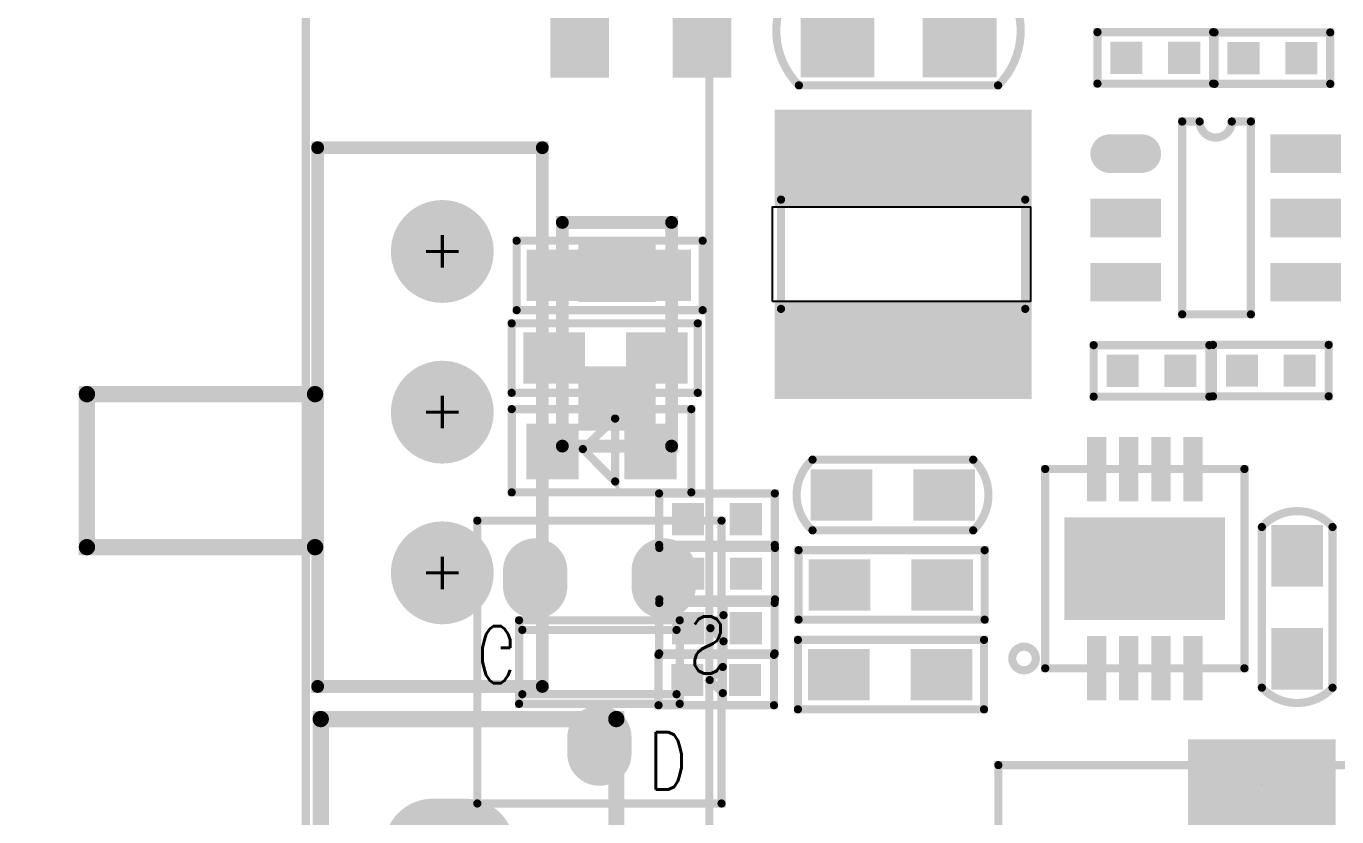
# Model space of a CAD drawing. Extents: x -69 to 26, y -7 to 136.
# Drawn here: x -37.24 to -16.85, y 52.93 to 65.23 of the extents above; entities that cross this region are included whole.
import ezdxf

# ---------------------------------------------------------------- set-up
doc = ezdxf.new("R2010")
doc.units = 0
doc.header["$MEASUREMENT"] = 0
doc.linetypes.add('KEEPOUT_00001000$0', pattern=[2, 1, 1])
doc.layers.get('0').update_dxf_attribs({"linetype": 'CONTINUOUS'})
doc.layers.get('Defpoints').update_dxf_attribs({"linetype": 'CONTINUOUS'})
for name, color, linetype in [('BOARD_OUTLINE_00', 254, 'CONTINUOUS'), ('DRIL_NPLTE_THRU_01', 3, 'CONTINUOUS'), ('DRIL_NPLTE_THRU_02', 2, 'CONTINUOUS'), ('DRIL_NPLTE_THRU_03', 1, 'CONTINUOUS'), ('DRIL_NPLTE_THRU_04', 16, 'CONTINUOUS'), ('DRIL_PLTE_THRU_01', 3, 'CONTINUOUS'), ('DRIL_PLTE_THRU_02', 2, 'CONTINUOUS'), ('DRIL_PLTE_THRU_03', 1, 'CONTINUOUS'), ('DRIL_PLTE_THRU_04', 16, 'CONTINUOUS'), ('DRIL_SYMBOL', 254, 'CONTINUOUS'), ('KEEPOUT_01', 130, 'CONTINUOUS'), ('PADS_BOT', 1, 'CONTINUOUS'), ('PADS_INNER', 96, 'CONTINUOUS'), ('PADS_TOP', 96, 'CONTINUOUS'), ('PART_BOT_2DLINE_126', 146, 'CONTINUOUS'), ('PART_BOT_TEXT_126', 146, 'CONTINUOUS'), ('PART_TOP_2DLINE_00', 254, 'CONTINUOUS'), ('PART_TOP_2DLINE_01', 254, 'CONTINUOUS'), ('PART_TOP_2DLINE_126', 254, 'CONTINUOUS')]:
    doc.layers.add(name, color=color, linetype=linetype)
doc.styles.add('W0$127', font='simplex', dxfattribs={"width": 0.75})
doc.dimstyles.get("Standard").update_dxf_attribs({"dimtxt": 3, "dimasz": 3, "dimexe": 0.18, "dimexo": 0.0625, "dimgap": 0.09, "dimtad": 0, "dimtih": 1, "dimtoh": 1, "dimzin": 0, "dimdsep": 46, "dimtxsty": 'Standard', "dimcen": 0.09, "dimclrd": 3, "dimclre": 3, "dimclrt": 3, "dimadec": 0, "dimazin": 0, "dimtfac": 1, "dimtofl": 0, "dimtmove": 0, "dimatfit": 3, "dimfxl": 1, "dimtolj": 1, "dimtzin": 0, "dimarcsym": 0})

# ---------------------------------------------------------------- blocks, each defined once
blk = doc.blocks.new('BOARD_123')
at = {"layer": 'BOARD_OUTLINE_00', "const_width": 0.127}
blk.add_lwpolyline([(-0.762, 0), (2.528, 0, -0.414214), (4.547, -2.018), (4.547, -108.509, -0.414214), (2.515, -110.541), (-26.314, -110.541, -0.414214), (-28.346, -108.509), (-28.346, -2.038, -0.414214), (-26.309, 0), (-22.555, 0), (-22.555, -6.045), (-0.762, -6.045)], format="xyb", close=True, dxfattribs=at)
blk = doc.blocks.new('PART_BODY_BOT_80')
at = {"layer": 'PART_BOT_2DLINE_126', "const_width": 0.127}
blk.add_lwpolyline([(-76.5302, 21), (0, 21), (0, 0), (-76.5302, 0)], close=True, dxfattribs=at)
blk = doc.blocks.new('SYM_BOT_25')
blk.add_blockref('PART_BODY_BOT_80', (0, 0))
blk = doc.blocks.new('PART_BOT_33')
blk.add_blockref('SYM_BOT_25', (0, 0))
blk = doc.blocks.new('SMOOTH_0$127')
at = {"const_width": 0.0635}
blk.add_lwpolyline([(-0.03175, 0, 1), (0.03175, 0, 1)], format="xyb", close=True, dxfattribs=at)
blk = doc.blocks.new('PART_BODY_TOP_103')
at = {"layer": 'KEEPOUT_01', "linetype": 'KEEPOUT_00001000$0'}
blk.add_lwpolyline([(-0.737, 2.032), (0.737, 2.032), (0.737, -1.981), (-0.737, -1.981)], close=True, dxfattribs=at)
at = {"layer": 'PART_TOP_2DLINE_126', "const_width": 0.127}
for points in [[(0.85, 1.9), (-0.85, 1.9)], [(0.85, -1.9), (-0.85, -1.9)]]:
    blk.add_lwpolyline(points, dxfattribs=at)
at = {"layer": 'PART_TOP_2DLINE_126'}
for p in [(-0.85, 1.9), (0.85, 1.9), (-0.85, -1.9), (0.85, -1.9)]:
    blk.add_blockref('SMOOTH_0$127', p, dxfattribs=at)
blk = doc.blocks.new('DRIL_HOLE_0')
blk.add_lwpolyline([(0, 0, 1), (0, 0, 1)], format="xyb", close=True)
blk = doc.blocks.new('PAD_0')
blk.add_lwpolyline([(0, 0, 1), (0, 0, 1)], format="xyb", close=True)
blk = doc.blocks.new('PAD_13')
at = {"const_width": 1.5}
blk.add_lwpolyline([(-2, 0), (2, 0)], dxfattribs=at)
blk = doc.blocks.new('STK_TOP_17')
at = {"layer": 'DRIL_PLTE_THRU_01'}
blk.add_blockref('DRIL_HOLE_0', (0, 0), dxfattribs=at)
at = {"layer": 'DRIL_PLTE_THRU_02'}
blk.add_blockref('DRIL_HOLE_0', (0, 0), dxfattribs=at)
at = {"layer": 'DRIL_PLTE_THRU_03'}
blk.add_blockref('DRIL_HOLE_0', (0, 0), dxfattribs=at)
at = {"layer": 'DRIL_PLTE_THRU_04'}
blk.add_blockref('DRIL_HOLE_0', (0, 0), dxfattribs=at)
at = {"layer": 'PADS_BOT'}
blk.add_blockref('PAD_0', (0, 0), dxfattribs=at)
at = {"layer": 'PADS_INNER'}
blk.add_blockref('PAD_0', (0, 0), dxfattribs=at)
at = {"layer": 'PADS_TOP', "rotation": 90}
blk.add_blockref('PAD_13', (0, 0), dxfattribs=at)
blk = doc.blocks.new('SYM_TOP_34')
for name, p in [('STK_TOP_17', (-1.5, 0)), ('STK_TOP_17', (1.5, 0)), ('PART_BODY_TOP_103', (0, 0))]:
    blk.add_blockref(name, p)
blk = doc.blocks.new('PART_TOP_36')
blk.add_blockref('SYM_TOP_34', (0, 0))
blk = doc.blocks.new('SMOOTH_0$1999993333')
at = {"const_width": 0.1}
blk.add_lwpolyline([(-0.05, 0, 1), (0.05, 0, 1)], format="xyb", close=True, dxfattribs=at)
blk = doc.blocks.new('PART_BODY_TOP_109')
at = {"layer": 'PART_TOP_2DLINE_126', "const_width": 0.2}
blk.add_lwpolyline([(-1.752, 0.841), (1.728, 0.841), (1.728, -0.859), (-1.752, -0.859)], close=True, dxfattribs=at)
at = {"layer": 'PART_TOP_2DLINE_126'}
for p in [(-1.752, 0.841), (1.728, 0.841), (-1.752, -0.859), (1.728, -0.859)]:
    blk.add_blockref('SMOOTH_0$1999993333', p, dxfattribs=at)
blk = doc.blocks.new('PAD_14')
at = {"const_width": 1}
blk.add_lwpolyline([(-0.6, 0), (0.6, 0)], dxfattribs=at)
blk = doc.blocks.new('STK_TOP_434')
at = {"layer": 'DRIL_NPLTE_THRU_01'}
blk.add_blockref('DRIL_HOLE_0', (0, 0), dxfattribs=at)
at = {"layer": 'DRIL_NPLTE_THRU_02'}
blk.add_blockref('DRIL_HOLE_0', (0, 0), dxfattribs=at)
at = {"layer": 'DRIL_NPLTE_THRU_03'}
blk.add_blockref('DRIL_HOLE_0', (0, 0), dxfattribs=at)
at = {"layer": 'DRIL_NPLTE_THRU_04'}
blk.add_blockref('DRIL_HOLE_0', (0, 0), dxfattribs=at)
at = {"layer": 'PADS_BOT'}
blk.add_blockref('PAD_0', (0, 0), dxfattribs=at)
at = {"layer": 'PADS_INNER'}
blk.add_blockref('PAD_0', (0, 0), dxfattribs=at)
at = {"layer": 'PADS_TOP', "rotation": 90}
blk.add_blockref('PAD_14', (0, 0), dxfattribs=at)
blk = doc.blocks.new('SYM_TOP_36')
for name, p in [('STK_TOP_434', (-1.012, -0.009)), ('STK_TOP_434', (0.988, -0.009)), ('PART_BODY_TOP_109', (0, 0))]:
    blk.add_blockref(name, p)
blk = doc.blocks.new('PART_TOP_57')
blk.add_blockref('SYM_TOP_36', (0, 0))
blk = doc.blocks.new('PART_BODY_TOP_70')
at = {"layer": 'PART_TOP_2DLINE_126', "const_width": 0.127}
for points in [[(-5.9, 0), (5.9, 0), (5.9, -14.097), (-5.9, -14.097)], [(5.842, -11.8872), (3.7338, -13.9954), (5.842, -13.9954)]]:
    blk.add_lwpolyline(points, close=True, dxfattribs=at)
at = {"layer": 'PART_TOP_2DLINE_126'}
for p in [(-5.9, 0), (5.9, 0), (5.842, -11.8872), (-5.9, -14.097), (3.7338, -13.9954), (5.842, -13.9954), (5.9, -14.097)]:
    blk.add_blockref('SMOOTH_0$127', p, dxfattribs=at)
blk = doc.blocks.new('PAD_25')
blk.add_lwpolyline([(0, 0), (0, 0)])
blk = doc.blocks.new('PAD_26')
at = {"const_width": 0.9}
blk.add_lwpolyline([(-1, 0), (1, 0)], dxfattribs=at)
blk = doc.blocks.new('STK_TOP_610')
at = {"layer": 'DRIL_NPLTE_THRU_01'}
blk.add_blockref('DRIL_HOLE_0', (0, 0), dxfattribs=at)
at = {"layer": 'DRIL_NPLTE_THRU_02'}
blk.add_blockref('DRIL_HOLE_0', (0, 0), dxfattribs=at)
at = {"layer": 'DRIL_NPLTE_THRU_03'}
blk.add_blockref('DRIL_HOLE_0', (0, 0), dxfattribs=at)
at = {"layer": 'DRIL_NPLTE_THRU_04'}
blk.add_blockref('DRIL_HOLE_0', (0, 0), dxfattribs=at)
at = {"layer": 'PADS_BOT'}
blk.add_blockref('PAD_25', (0, 0), dxfattribs=at)
at = {"layer": 'PADS_INNER'}
blk.add_blockref('PAD_25', (0, 0), dxfattribs=at)
at = {"layer": 'PADS_TOP', "rotation": 90}
blk.add_blockref('PAD_26', (0, 0), dxfattribs=at)
blk = doc.blocks.new('PAD_27')
at = {"const_width": 1.4}
blk.add_lwpolyline([(-1.15, 0), (1.15, 0)], dxfattribs=at)
blk = doc.blocks.new('STK_TOP_611')
at = {"layer": 'DRIL_NPLTE_THRU_01'}
blk.add_blockref('DRIL_HOLE_0', (0, 0), dxfattribs=at)
at = {"layer": 'DRIL_NPLTE_THRU_02'}
blk.add_blockref('DRIL_HOLE_0', (0, 0), dxfattribs=at)
at = {"layer": 'DRIL_NPLTE_THRU_03'}
blk.add_blockref('DRIL_HOLE_0', (0, 0), dxfattribs=at)
at = {"layer": 'DRIL_NPLTE_THRU_04'}
blk.add_blockref('DRIL_HOLE_0', (0, 0), dxfattribs=at)
at = {"layer": 'PADS_BOT'}
blk.add_blockref('PAD_25', (0, 0), dxfattribs=at)
at = {"layer": 'PADS_INNER'}
blk.add_blockref('PAD_25', (0, 0), dxfattribs=at)
at = {"layer": 'PADS_TOP', "rotation": 90}
blk.add_blockref('PAD_27', (0, 0), dxfattribs=at)
blk = doc.blocks.new('SYM_TOP_15')
for name, p in [('STK_TOP_610', (-3.175, 0)), ('STK_TOP_610', (-1.905, 0)), ('STK_TOP_610', (-0.635, 0)), ('STK_TOP_610', (0.635, 0)), ('STK_TOP_610', (1.905, 0)), ('STK_TOP_610', (3.175, 0)), ('PART_BODY_TOP_70', (0, 0)), ('STK_TOP_611', (-5.6, -4.1)), ('STK_TOP_611', (5.6, -4.1)), ('STK_TOP_611', (-5.6, -12.9)), ('STK_TOP_611', (5.6, -12.9))]:
    blk.add_blockref(name, p)
blk = doc.blocks.new('PART_TOP_58')
blk.add_blockref('SYM_TOP_15', (0, 0))
blk = doc.blocks.new('PART_BODY_TOP_131')
at = {"layer": 'PART_TOP_2DLINE_126', "const_width": 0.127}
for points in [[(-0.898398, 0.391668), (0.898398, 0.391668), (0.898398, -0.391668), (-0.898398, -0.391668)], [(-0.1016, 0.2032), (0.1016, 0), (-0.1016, -0.2032)]]:
    blk.add_lwpolyline(points, close=True, dxfattribs=at)
at = {"layer": 'PART_TOP_2DLINE_126'}
for p in [(-0.898398, 0.391668), (0.898398, 0.391668), (-0.1016, 0.2032), (0.1016, 0), (-0.1016, -0.2032), (-0.898398, -0.391668), (0.898398, -0.391668)]:
    blk.add_blockref('SMOOTH_0$127', p, dxfattribs=at)
blk = doc.blocks.new('PAD_28')
at = {"const_width": 0.499872}
blk.add_lwpolyline([(-0.249936, 0), (0.249936, 0)], dxfattribs=at)
blk = doc.blocks.new('STK_TOP_923')
at = {"layer": 'DRIL_NPLTE_THRU_01'}
blk.add_blockref('DRIL_HOLE_0', (0, 0), dxfattribs=at)
at = {"layer": 'DRIL_NPLTE_THRU_02'}
blk.add_blockref('DRIL_HOLE_0', (0, 0), dxfattribs=at)
at = {"layer": 'DRIL_NPLTE_THRU_03'}
blk.add_blockref('DRIL_HOLE_0', (0, 0), dxfattribs=at)
at = {"layer": 'DRIL_NPLTE_THRU_04'}
blk.add_blockref('DRIL_HOLE_0', (0, 0), dxfattribs=at)
at = {"layer": 'PADS_BOT'}
blk.add_blockref('PAD_0', (0, 0), dxfattribs=at)
at = {"layer": 'PADS_INNER'}
blk.add_blockref('PAD_0', (0, 0), dxfattribs=at)
at = {"layer": 'PADS_TOP'}
blk.add_blockref('PAD_28', (0, 0), dxfattribs=at)
blk = doc.blocks.new('SYM_TOP_48')
for name, p in [('PART_BODY_TOP_131', (0, 0)), ('STK_TOP_923', (-0.448564, 0)), ('STK_TOP_923', (0.448564, 0))]:
    blk.add_blockref(name, p)
blk = doc.blocks.new('PART_TOP_59')
blk.add_blockref('SYM_TOP_48', (0, 0))
blk = doc.blocks.new('PART_BODY_TOP_66')
at = {"layer": 'PART_TOP_2DLINE_126', "const_width": 0.127}
blk.add_lwpolyline([(1.238, -0.559, 0.432739), (1.238, 0.541), (-1.262, 0.541, 0.450467), (-1.262, -0.559)], format="xyb", close=True, dxfattribs=at)
at = {"layer": 'PART_TOP_2DLINE_126'}
for p in [(-1.262, 0.541), (1.238, 0.541), (-1.262, -0.559), (1.238, -0.559)]:
    blk.add_blockref('SMOOTH_0$127', p, dxfattribs=at)
blk = doc.blocks.new('PAD_9')
at = {"const_width": 0.8}
blk.add_lwpolyline([(-0.48, 0), (0.48, 0)], dxfattribs=at)
blk = doc.blocks.new('STK_TOP_236')
at = {"layer": 'DRIL_PLTE_THRU_01'}
blk.add_blockref('DRIL_HOLE_0', (0, 0), dxfattribs=at)
at = {"layer": 'DRIL_PLTE_THRU_02'}
blk.add_blockref('DRIL_HOLE_0', (0, 0), dxfattribs=at)
at = {"layer": 'DRIL_PLTE_THRU_03'}
blk.add_blockref('DRIL_HOLE_0', (0, 0), dxfattribs=at)
at = {"layer": 'DRIL_PLTE_THRU_04'}
blk.add_blockref('DRIL_HOLE_0', (0, 0), dxfattribs=at)
at = {"layer": 'PADS_BOT'}
blk.add_blockref('PAD_0', (0, 0), dxfattribs=at)
at = {"layer": 'PADS_INNER'}
blk.add_blockref('PAD_0', (0, 0), dxfattribs=at)
at = {"layer": 'PADS_TOP'}
blk.add_blockref('PAD_9', (0, 0), dxfattribs=at)
blk = doc.blocks.new('SYM_TOP_11')
for name, p in [('PART_BODY_TOP_66', (0, 0)), ('STK_TOP_236', (-0.812, -0.009)), ('STK_TOP_236', (0.788, -0.009))]:
    blk.add_blockref(name, p)
blk = doc.blocks.new('PART_TOP_60')
blk.add_blockref('SYM_TOP_11', (0, 0))
blk = doc.blocks.new('PART_BODY_TOP_62')
at = {"layer": 'PART_TOP_2DLINE_126', "const_width": 0.127}
blk.add_lwpolyline([(-0.898, 0.408), (-0.898, -0.392), (0.902, -0.392), (0.902, 0.408)], close=True, dxfattribs=at)
at = {"layer": 'PART_TOP_2DLINE_126'}
for p in [(-0.898, 0.408), (0.902, 0.408), (-0.898, -0.392), (0.902, -0.392)]:
    blk.add_blockref('SMOOTH_0$127', p, dxfattribs=at)
blk = doc.blocks.new('PAD_1')
at = {"const_width": 0.5}
blk.add_lwpolyline([(-0.25, 0), (0.25, 0)], dxfattribs=at)
blk = doc.blocks.new('STK_TOP_6')
at = {"layer": 'DRIL_PLTE_THRU_01'}
blk.add_blockref('DRIL_HOLE_0', (0, 0), dxfattribs=at)
at = {"layer": 'DRIL_PLTE_THRU_02'}
blk.add_blockref('DRIL_HOLE_0', (0, 0), dxfattribs=at)
at = {"layer": 'DRIL_PLTE_THRU_03'}
blk.add_blockref('DRIL_HOLE_0', (0, 0), dxfattribs=at)
at = {"layer": 'DRIL_PLTE_THRU_04'}
blk.add_blockref('DRIL_HOLE_0', (0, 0), dxfattribs=at)
at = {"layer": 'PADS_BOT'}
blk.add_blockref('PAD_0', (0, 0), dxfattribs=at)
at = {"layer": 'PADS_INNER'}
blk.add_blockref('PAD_0', (0, 0), dxfattribs=at)
at = {"layer": 'PADS_TOP'}
blk.add_blockref('PAD_1', (0, 0), dxfattribs=at)
blk = doc.blocks.new('SYM_TOP_7')
for name, p in [('PART_BODY_TOP_62', (0, 0)), ('STK_TOP_6', (-0.448, 0.008)), ('STK_TOP_6', (0.452, 0.008))]:
    blk.add_blockref(name, p)
blk = doc.blocks.new('PART_TOP_61')
blk.add_blockref('SYM_TOP_7', (0, 0))
blk = doc.blocks.new('PART_TOP_62')
blk.add_blockref('SYM_TOP_7', (0, 0))
blk = doc.blocks.new('PART_TOP_63')
blk.add_blockref('SYM_TOP_48', (0, 0))
blk = doc.blocks.new('PART_BODY_BOT_115')
at = {"layer": 'PART_BOT_2DLINE_126', "const_width": 0.127}
for points in [[(-1.9, 2.2), (1.9, 2.2), (1.9, -2.2), (-1.9, -2.2)], [(-1.25, 0.65), (1.25, 0.65), (1.25, -0.65), (-1.25, -0.65)]]:
    blk.add_lwpolyline(points, close=True, dxfattribs=at)
for points in [[(-1.2, 0.5), (1.2, 0.5)], [(-1.2, -0.5), (1.2, -0.5)]]:
    blk.add_lwpolyline(points, dxfattribs=at)
at = {"layer": 'PART_BOT_2DLINE_126'}
for p in [(-1.9, 2.2), (1.9, 2.2), (-1.25, 0.65), (1.25, 0.65), (-1.2, 0.5), (1.2, 0.5), (-1.25, -0.65), (-1.2, -0.5), (1.2, -0.5), (1.25, -0.65), (-1.9, -2.2), (1.9, -2.2)]:
    blk.add_blockref('SMOOTH_0$127', p, dxfattribs=at)
at = {"layer": 'PART_BOT_TEXT_126', "style": 'W0$127', "width": 0.75}
for s, p in [('D', (0.762, 1.0922)), ('G', (-1.905, -0.5588)), ('S', (1.397, -0.7112))]:
    blk.add_text(s, height=0.889, dxfattribs=at).set_placement(p)
blk = doc.blocks.new('PAD_29')
at = {"const_width": 0.5}
blk.add_lwpolyline([(-0.125, -0.25), (0.125, -0.25, 1), (0.125, 0.25), (-0.125, 0.25, 1)], format="xyb", close=True, dxfattribs=at)
blk = doc.blocks.new('STK_BOT_809')
at = {"layer": 'DRIL_PLTE_THRU_01'}
blk.add_blockref('DRIL_HOLE_0', (0, 0), dxfattribs=at)
at = {"layer": 'DRIL_PLTE_THRU_02'}
blk.add_blockref('DRIL_HOLE_0', (0, 0), dxfattribs=at)
at = {"layer": 'DRIL_PLTE_THRU_03'}
blk.add_blockref('DRIL_HOLE_0', (0, 0), dxfattribs=at)
at = {"layer": 'DRIL_PLTE_THRU_04'}
blk.add_blockref('DRIL_HOLE_0', (0, 0), dxfattribs=at)
at = {"layer": 'PADS_BOT', "rotation": 90}
blk.add_blockref('PAD_29', (0, 0), dxfattribs=at)
at = {"layer": 'PADS_INNER'}
blk.add_blockref('PAD_0', (0, 0), dxfattribs=at)
at = {"layer": 'PADS_TOP'}
blk.add_blockref('PAD_0', (0, 0), dxfattribs=at)
blk = doc.blocks.new('SYM_BOT_41')
for name, p in [('PART_BODY_BOT_115', (0, 0)), ('STK_BOT_809', (0, 1.3)), ('STK_BOT_809', (-1, -1.3)), ('STK_BOT_809', (1, -1.3))]:
    blk.add_blockref(name, p)
blk = doc.blocks.new('PART_BOT_64')
blk.add_blockref('SYM_BOT_41', (0, 0))
blk = doc.blocks.new('PART_BODY_TOP_114')
at = {"layer": 'PART_TOP_2DLINE_126', "const_width": 0.127}
blk.add_lwpolyline([(-1.580162, 1.8796, 1), (-1.213838, 1.8796, 1)], format="xyb", close=True, dxfattribs=at)
blk.add_lwpolyline([(-1.55, 1.55), (1.55, 1.55), (1.55, -1.55), (-1.55, -1.55)], close=True, dxfattribs=at)
at = {"layer": 'PART_TOP_2DLINE_126'}
for p in [(-1.55, 1.55), (1.55, 1.55), (-1.55, -1.55), (1.55, -1.55)]:
    blk.add_blockref('SMOOTH_0$127', p, dxfattribs=at)
blk = doc.blocks.new('PAD_38')
at = {"const_width": 0.3}
blk.add_lwpolyline([(-0.5, 0), (0.5, 0)], dxfattribs=at)
blk = doc.blocks.new('STK_TOP_807')
at = {"layer": 'DRIL_NPLTE_THRU_01'}
blk.add_blockref('DRIL_HOLE_0', (0, 0), dxfattribs=at)
at = {"layer": 'DRIL_NPLTE_THRU_02'}
blk.add_blockref('DRIL_HOLE_0', (0, 0), dxfattribs=at)
at = {"layer": 'DRIL_NPLTE_THRU_03'}
blk.add_blockref('DRIL_HOLE_0', (0, 0), dxfattribs=at)
at = {"layer": 'DRIL_NPLTE_THRU_04'}
blk.add_blockref('DRIL_HOLE_0', (0, 0), dxfattribs=at)
at = {"layer": 'PADS_BOT'}
blk.add_blockref('PAD_0', (0, 0), dxfattribs=at)
at = {"layer": 'PADS_INNER'}
blk.add_blockref('PAD_0', (0, 0), dxfattribs=at)
at = {"layer": 'PADS_TOP'}
blk.add_blockref('PAD_38', (0, 0), dxfattribs=at)
blk = doc.blocks.new('PAD_39')
at = {"const_width": 1.6}
blk.add_lwpolyline([(-1.25, 0), (1.25, 0)], dxfattribs=at)
blk = doc.blocks.new('STK_TOP_808')
at = {"layer": 'DRIL_NPLTE_THRU_01'}
blk.add_blockref('DRIL_HOLE_0', (0, 0), dxfattribs=at)
at = {"layer": 'DRIL_NPLTE_THRU_02'}
blk.add_blockref('DRIL_HOLE_0', (0, 0), dxfattribs=at)
at = {"layer": 'DRIL_NPLTE_THRU_03'}
blk.add_blockref('DRIL_HOLE_0', (0, 0), dxfattribs=at)
at = {"layer": 'DRIL_NPLTE_THRU_04'}
blk.add_blockref('DRIL_HOLE_0', (0, 0), dxfattribs=at)
at = {"layer": 'PADS_BOT'}
blk.add_blockref('PAD_0', (0, 0), dxfattribs=at)
at = {"layer": 'PADS_INNER'}
blk.add_blockref('PAD_0', (0, 0), dxfattribs=at)
at = {"layer": 'PADS_TOP', "rotation": 90}
blk.add_blockref('PAD_39', (0, 0), dxfattribs=at)
blk = doc.blocks.new('SYM_TOP_40')
for name, p in [('PART_BODY_TOP_114', (0, 0)), ('STK_TOP_808', (0, 0)), ('STK_TOP_807', (-1.55, 0.75)), ('STK_TOP_807', (1.55, 0.75)), ('STK_TOP_807', (-1.55, 0.25)), ('STK_TOP_807', (1.55, 0.25)), ('STK_TOP_807', (-1.55, -0.25)), ('STK_TOP_807', (1.55, -0.25)), ('STK_TOP_807', (-1.55, -0.75)), ('STK_TOP_807', (1.55, -0.75))]:
    blk.add_blockref(name, p)
blk = doc.blocks.new('PART_TOP_93')
blk.add_blockref('SYM_TOP_40', (0, 0))
blk = doc.blocks.new('PART_BODY_TOP_67')
at = {"layer": 'PART_TOP_2DLINE_126', "const_width": 0.127}
blk.add_lwpolyline([(-1.4351, -0.54), (-1.4351, 0.54), (1.4605, 0.54), (1.4605, -0.54)], close=True, dxfattribs=at)
at = {"layer": 'PART_TOP_2DLINE_126'}
for p in [(-1.4351, 0.54), (1.4605, 0.54), (-1.4351, -0.54), (1.4605, -0.54)]:
    blk.add_blockref('SMOOTH_0$127', p, dxfattribs=at)
blk = doc.blocks.new('STK_TOP_653')
at = {"layer": 'DRIL_PLTE_THRU_01'}
blk.add_blockref('DRIL_HOLE_0', (0, 0), dxfattribs=at)
at = {"layer": 'DRIL_PLTE_THRU_02'}
blk.add_blockref('DRIL_HOLE_0', (0, 0), dxfattribs=at)
at = {"layer": 'DRIL_PLTE_THRU_03'}
blk.add_blockref('DRIL_HOLE_0', (0, 0), dxfattribs=at)
at = {"layer": 'DRIL_PLTE_THRU_04'}
blk.add_blockref('DRIL_HOLE_0', (0, 0), dxfattribs=at)
at = {"layer": 'PADS_BOT'}
blk.add_blockref('PAD_0', (0, 0), dxfattribs=at)
at = {"layer": 'PADS_INNER'}
blk.add_blockref('PAD_0', (0, 0), dxfattribs=at)
at = {"layer": 'PADS_TOP'}
blk.add_blockref('PAD_9', (0, 0), dxfattribs=at)
blk = doc.blocks.new('SYM_TOP_12')
for name, p in [('PART_BODY_TOP_67', (0, 0)), ('STK_TOP_653', (-0.8, 0)), ('STK_TOP_653', (0.8, 0))]:
    blk.add_blockref(name, p)
blk = doc.blocks.new('PART_TOP_120')
blk.add_blockref('SYM_TOP_12', (0, 0))
blk = doc.blocks.new('PART_TOP_121')
blk.add_blockref('SYM_TOP_12', (0, 0))
blk = doc.blocks.new('PART_BODY_BOT_67')
at = {"layer": 'PART_BOT_2DLINE_126', "const_width": 0.127}
blk.add_lwpolyline([(-1.4351, -0.54), (-1.4351, 0.54), (1.4605, 0.54), (1.4605, -0.54)], close=True, dxfattribs=at)
at = {"layer": 'PART_BOT_2DLINE_126'}
for p in [(-1.4351, 0.54), (1.4605, 0.54), (-1.4351, -0.54), (1.4605, -0.54)]:
    blk.add_blockref('SMOOTH_0$127', p, dxfattribs=at)
blk = doc.blocks.new('STK_BOT_653')
at = {"layer": 'DRIL_PLTE_THRU_01'}
blk.add_blockref('DRIL_HOLE_0', (0, 0), dxfattribs=at)
at = {"layer": 'DRIL_PLTE_THRU_02'}
blk.add_blockref('DRIL_HOLE_0', (0, 0), dxfattribs=at)
at = {"layer": 'DRIL_PLTE_THRU_03'}
blk.add_blockref('DRIL_HOLE_0', (0, 0), dxfattribs=at)
at = {"layer": 'DRIL_PLTE_THRU_04'}
blk.add_blockref('DRIL_HOLE_0', (0, 0), dxfattribs=at)
at = {"layer": 'PADS_BOT'}
blk.add_blockref('PAD_9', (0, 0), dxfattribs=at)
at = {"layer": 'PADS_INNER'}
blk.add_blockref('PAD_0', (0, 0), dxfattribs=at)
at = {"layer": 'PADS_TOP'}
blk.add_blockref('PAD_0', (0, 0), dxfattribs=at)
blk = doc.blocks.new('SYM_BOT_12')
for name, p in [('PART_BODY_BOT_67', (0, 0)), ('STK_BOT_653', (-0.8, 0)), ('STK_BOT_653', (0.8, 0))]:
    blk.add_blockref(name, p)
blk = doc.blocks.new('PART_BOT_124')
blk.add_blockref('SYM_BOT_12', (0, 0))
blk = doc.blocks.new('PART_BOT_125')
blk.add_blockref('SYM_BOT_12', (0, 0))
blk = doc.blocks.new('PART_BODY_BOT_61')
at = {"layer": 'PART_BOT_2DLINE_126', "const_width": 0.127}
blk.add_lwpolyline([(-1.397, 0.66), (1.397, 0.66), (1.397, -0.635), (-1.397, -0.635)], close=True, dxfattribs=at)
blk.add_lwpolyline([(-0.212, 0.513), (-0.212, -0.465), (0.291, 0.039), (-0.21, 0.513)], dxfattribs=at)
at = {"layer": 'PART_BOT_2DLINE_126'}
for p in [(-1.397, 0.66), (1.397, 0.66), (-0.212, 0.513), (-0.21, 0.513), (0.291, 0.039), (-0.212, -0.465), (-1.397, -0.635), (1.397, -0.635)]:
    blk.add_blockref('SMOOTH_0$127', p, dxfattribs=at)
blk = doc.blocks.new('PAD_5')
at = {"const_width": 0.8128}
blk.add_lwpolyline([(-0.4318, 0), (0.4318, 0)], dxfattribs=at)
blk = doc.blocks.new('STK_BOT_18')
at = {"layer": 'DRIL_PLTE_THRU_01'}
blk.add_blockref('DRIL_HOLE_0', (0, 0), dxfattribs=at)
at = {"layer": 'DRIL_PLTE_THRU_02'}
blk.add_blockref('DRIL_HOLE_0', (0, 0), dxfattribs=at)
at = {"layer": 'DRIL_PLTE_THRU_03'}
blk.add_blockref('DRIL_HOLE_0', (0, 0), dxfattribs=at)
at = {"layer": 'DRIL_PLTE_THRU_04'}
blk.add_blockref('DRIL_HOLE_0', (0, 0), dxfattribs=at)
at = {"layer": 'PADS_BOT', "rotation": 90}
blk.add_blockref('PAD_5', (0, 0), dxfattribs=at)
at = {"layer": 'PADS_INNER'}
blk.add_blockref('PAD_0', (0, 0), dxfattribs=at)
at = {"layer": 'PADS_TOP'}
blk.add_blockref('PAD_0', (0, 0), dxfattribs=at)
blk = doc.blocks.new('SYM_BOT_6')
for name, p in [('STK_BOT_18', (-0.762, 0)), ('STK_BOT_18', (0.762, 0)), ('PART_BODY_BOT_61', (0, 0))]:
    blk.add_blockref(name, p)
blk = doc.blocks.new('PART_BOT_126')
blk.add_blockref('SYM_BOT_6', (0, 0))
blk = doc.blocks.new('PART_TOP_128')
blk.add_blockref('SYM_TOP_11', (0, 0))
blk = doc.blocks.new('SMOOTH_0$254')
at = {"const_width": 0.127}
blk.add_lwpolyline([(-0.0635, 0, 1), (0.0635, 0, 1)], format="xyb", close=True, dxfattribs=at)
blk = doc.blocks.new('PART_BODY_TOP_83')
at = {"layer": 'PART_TOP_2DLINE_126', "const_width": 0.254}
for points in [[(3, -2), (3, 2.6), (-3, 2.6), (-3, -2)], [(-0.9144, -1.3716), (0.8636, -1.3716), (0.8636, -1.9812), (-0.9144, -1.9812)]]:
    blk.add_lwpolyline(points, close=True, dxfattribs=at)
at = {"layer": 'PART_TOP_2DLINE_126'}
for p in [(-3, 2.6), (3, 2.6), (-0.9144, -1.3716), (0.8636, -1.3716), (-3, -2), (-0.9144, -1.9812), (0.8636, -1.9812), (3, -2)]:
    blk.add_blockref('SMOOTH_0$254', p, dxfattribs=at)
blk = doc.blocks.new('DRIL_SYMBOL_0$889')
at = {"layer": 'DRIL_SYMBOL', "const_width": 0.0508}
for points in [[(0, -0.254), (0, 0.254)], [(-0.254, 0), (0.254, 0)]]:
    blk.add_lwpolyline(points, dxfattribs=at)
blk = doc.blocks.new('DRIL_HOLE_0$889')
at = {"const_width": 0.4445}
blk.add_lwpolyline([(-0.22225, 0, 1), (0.22225, 0, 1)], format="xyb", close=True, dxfattribs=at)
blk.add_blockref('DRIL_SYMBOL_0$889', (0, 0))
blk = doc.blocks.new('PAD_49')
at = {"const_width": 0.762}
blk.add_lwpolyline([(-0.254, -0.381), (0.254, -0.381, 1), (0.254, 0.381), (-0.254, 0.381, 1)], format="xyb", close=True, dxfattribs=at)
blk = doc.blocks.new('STK_TOP_651')
at = {"layer": 'DRIL_PLTE_THRU_01'}
blk.add_blockref('DRIL_HOLE_0$889', (0, 0), dxfattribs=at)
at = {"layer": 'DRIL_PLTE_THRU_02'}
blk.add_blockref('DRIL_HOLE_0$889', (0, 0), dxfattribs=at)
at = {"layer": 'DRIL_PLTE_THRU_03'}
blk.add_blockref('DRIL_HOLE_0$889', (0, 0), dxfattribs=at)
at = {"layer": 'DRIL_PLTE_THRU_04'}
blk.add_blockref('DRIL_HOLE_0$889', (0, 0), dxfattribs=at)
at = {"layer": 'PADS_BOT', "rotation": 90}
blk.add_blockref('PAD_49', (0, 0), dxfattribs=at)
at = {"layer": 'PADS_INNER', "rotation": 90}
blk.add_blockref('PAD_49', (0, 0), dxfattribs=at)
at = {"layer": 'PADS_TOP', "rotation": 90}
blk.add_blockref('PAD_49', (0, 0), dxfattribs=at)
blk = doc.blocks.new('SYM_TOP_28')
for name, p in [('PART_BODY_TOP_83', (0, 0)), ('STK_TOP_651', (-1, 0)), ('STK_TOP_651', (1, 0))]:
    blk.add_blockref(name, p)
blk = doc.blocks.new('PART_TOP_136')
blk.add_blockref('SYM_TOP_28', (0, 0))
blk = doc.blocks.new('PART_BODY_TOP_72')
at = {"layer": 'PART_TOP_2DLINE_00', "const_width": 0.127}
for points in [[(-0.6985, 1.2065), (-1.4605, 1.2065), (-1.4605, -0.0635)], [(0.6985, 1.2065), (1.4605, 1.2065), (1.4605, -0.0635)]]:
    blk.add_lwpolyline(points, dxfattribs=at)
at = {"layer": 'PART_TOP_2DLINE_00'}
for p in [(-1.4605, 1.2065), (-0.6985, 1.2065), (0.6985, 1.2065), (1.4605, 1.2065), (-1.4605, -0.0635), (1.4605, -0.0635)]:
    blk.add_blockref('SMOOTH_0$127', p, dxfattribs=at)
blk = doc.blocks.new('PAD_43')
at = {"const_width": 0.9144}
blk.add_lwpolyline([(-0.5842, 0), (0.5842, 0)], dxfattribs=at)
blk = doc.blocks.new('STK_TOP_612')
at = {"layer": 'DRIL_PLTE_THRU_01'}
blk.add_blockref('DRIL_HOLE_0', (0, 0), dxfattribs=at)
at = {"layer": 'DRIL_PLTE_THRU_02'}
blk.add_blockref('DRIL_HOLE_0', (0, 0), dxfattribs=at)
at = {"layer": 'DRIL_PLTE_THRU_03'}
blk.add_blockref('DRIL_HOLE_0', (0, 0), dxfattribs=at)
at = {"layer": 'DRIL_PLTE_THRU_04'}
blk.add_blockref('DRIL_HOLE_0', (0, 0), dxfattribs=at)
at = {"layer": 'PADS_BOT'}
blk.add_blockref('PAD_0', (0, 0), dxfattribs=at)
at = {"layer": 'PADS_INNER'}
blk.add_blockref('PAD_0', (0, 0), dxfattribs=at)
at = {"layer": 'PADS_TOP', "rotation": 90}
blk.add_blockref('PAD_43', (0, 0), dxfattribs=at)
blk = doc.blocks.new('SYM_TOP_17')
for name, p in [('STK_TOP_612', (0, 1.0795)), ('PART_BODY_TOP_72', (0, 0)), ('STK_TOP_612', (-0.9525, -1.0795)), ('STK_TOP_612', (0.9525, -1.0795))]:
    blk.add_blockref(name, p)
blk = doc.blocks.new('PART_TOP_144')
blk.add_blockref('SYM_TOP_17', (0, 0))
blk = doc.blocks.new('SMOOTH_0$2')
at = {"const_width": 0.1}
blk.add_lwpolyline([(-0.05, 0, 1), (0.05, 0, 1)], format="xyb", close=True, dxfattribs=at)
blk = doc.blocks.new('PART_BODY_TOP_104')
at = {"layer": 'PART_TOP_2DLINE_01'}
for points, const_width in [([(0.28, 5.53), (-2.1, 5.53), (-2.1, 1.98), (0.28, 1.98)], 0.254), ([(-4.2672, -1.5564), (-4.2672, 1.94), (4.1148, 1.94), (4.1148, -1.5564)], 0.2)]:
    blk.add_lwpolyline(points, close=True, dxfattribs=dict(at, const_width=const_width))
for name, p in [('SMOOTH_0$254', (-2.1, 5.53)), ('SMOOTH_0$254', (0.28, 5.53)), ('SMOOTH_0$2', (-4.2672, 1.94)), ('SMOOTH_0$254', (-2.1, 1.98)), ('SMOOTH_0$254', (0.28, 1.98)), ('SMOOTH_0$2', (4.1148, 1.94)), ('SMOOTH_0$2', (-4.2672, -1.5564)), ('SMOOTH_0$2', (4.1148, -1.5564))]:
    blk.add_blockref(name, p, dxfattribs=at)
blk = doc.blocks.new('DRIL_SYMBOL_0$8')
at = {"layer": 'DRIL_SYMBOL', "const_width": 0.0508}
for points in [[(0, -0.254), (0, 0.254)], [(-0.254, 0), (0.254, 0)]]:
    blk.add_lwpolyline(points, dxfattribs=at)
blk = doc.blocks.new('DRIL_HOLE_0$8')
at = {"const_width": 0.4}
blk.add_lwpolyline([(-0.2, 0, 1), (0.2, 0, 1)], format="xyb", close=True, dxfattribs=at)
blk.add_blockref('DRIL_SYMBOL_0$8', (0, 0))
blk = doc.blocks.new('PAD_50')
at = {"const_width": 0.8}
blk.add_lwpolyline([(0, -0.4, 1), (0, 0.4, 1)], format="xyb", close=True, dxfattribs=at)
blk = doc.blocks.new('PAD_51')
at = {"const_width": 0.65}
blk.add_lwpolyline([(-0.15, -0.325), (0.15, -0.325, 1), (0.15, 0.325), (-0.15, 0.325, 1)], format="xyb", close=True, dxfattribs=at)
blk = doc.blocks.new('STK_TOP_482')
at = {"layer": 'DRIL_PLTE_THRU_01'}
blk.add_blockref('DRIL_HOLE_0$8', (0, 0), dxfattribs=at)
at = {"layer": 'DRIL_PLTE_THRU_02'}
blk.add_blockref('DRIL_HOLE_0$8', (0, 0), dxfattribs=at)
at = {"layer": 'DRIL_PLTE_THRU_03'}
blk.add_blockref('DRIL_HOLE_0$8', (0, 0), dxfattribs=at)
at = {"layer": 'DRIL_PLTE_THRU_04'}
blk.add_blockref('DRIL_HOLE_0$8', (0, 0), dxfattribs=at)
at = {"layer": 'PADS_BOT'}
blk.add_blockref('PAD_50', (0, 0), dxfattribs=at)
at = {"layer": 'PADS_INNER'}
blk.add_blockref('PAD_50', (0, 0), dxfattribs=at)
at = {"layer": 'PADS_TOP', "rotation": 90}
blk.add_blockref('PAD_51', (0, 0), dxfattribs=at)
blk = doc.blocks.new('SYM_TOP_35')
for name, p in [('PART_BODY_TOP_104', (0, 0)), ('STK_TOP_482', (-2.5, 0)), ('STK_TOP_482', (0, 0)), ('STK_TOP_482', (2.5, 0))]:
    blk.add_blockref(name, p)
blk = doc.blocks.new('PART_TOP_145')
blk.add_blockref('SYM_TOP_35', (0, 0))
blk = doc.blocks.new('PART_TOP_155')
blk.add_blockref('SYM_TOP_7', (0, 0))
blk = doc.blocks.new('PART_TOP_156')
blk.add_blockref('SYM_TOP_7', (0, 0))
blk = doc.blocks.new('PART_TOP_157')
blk.add_blockref('SYM_TOP_7', (0, 0))
blk = doc.blocks.new('PART_BODY_TOP_82')
at = {"layer": 'PART_TOP_2DLINE_126', "const_width": 0.127}
blk.add_lwpolyline([(1.150112, 0.499872, 0.999127716), (1.649984, 0.499872), (1.94691, 0.499872), (1.94691, -2.499868), (0.878586, -2.499868), (0.878586, 0.499872)], format="xyb", close=True, dxfattribs=at)
at = {"layer": 'PART_TOP_2DLINE_126'}
for p in [(0.878586, 0.499872), (1.150112, 0.499872), (1.649984, 0.499872), (1.94691, 0.499872), (0.878586, -2.499868), (1.94691, -2.499868)]:
    blk.add_blockref('SMOOTH_0$127', p, dxfattribs=at)
blk = doc.blocks.new('PAD_44')
at = {"const_width": 0.3}
blk.add_lwpolyline([(-0.25, -0.15), (0.25, -0.15, 1), (0.25, 0.15), (-0.25, 0.15, 1)], format="xyb", close=True, dxfattribs=at)
blk = doc.blocks.new('STK_TOP_641')
at = {"layer": 'DRIL_PLTE_THRU_01'}
blk.add_blockref('DRIL_HOLE_0', (0, 0), dxfattribs=at)
at = {"layer": 'DRIL_PLTE_THRU_02'}
blk.add_blockref('DRIL_HOLE_0', (0, 0), dxfattribs=at)
at = {"layer": 'DRIL_PLTE_THRU_03'}
blk.add_blockref('DRIL_HOLE_0', (0, 0), dxfattribs=at)
at = {"layer": 'DRIL_PLTE_THRU_04'}
blk.add_blockref('DRIL_HOLE_0', (0, 0), dxfattribs=at)
at = {"layer": 'PADS_BOT'}
blk.add_blockref('PAD_0', (0, 0), dxfattribs=at)
at = {"layer": 'PADS_INNER'}
blk.add_blockref('PAD_0', (0, 0), dxfattribs=at)
at = {"layer": 'PADS_TOP'}
blk.add_blockref('PAD_44', (0, 0), dxfattribs=at)
blk = doc.blocks.new('PAD_45')
at = {"const_width": 0.6}
blk.add_lwpolyline([(-0.55, 0), (0.55, 0)], dxfattribs=at)
blk = doc.blocks.new('STK_TOP_640')
at = {"layer": 'DRIL_PLTE_THRU_01'}
blk.add_blockref('DRIL_HOLE_0', (0, 0), dxfattribs=at)
at = {"layer": 'DRIL_PLTE_THRU_02'}
blk.add_blockref('DRIL_HOLE_0', (0, 0), dxfattribs=at)
at = {"layer": 'DRIL_PLTE_THRU_03'}
blk.add_blockref('DRIL_HOLE_0', (0, 0), dxfattribs=at)
at = {"layer": 'DRIL_PLTE_THRU_04'}
blk.add_blockref('DRIL_HOLE_0', (0, 0), dxfattribs=at)
at = {"layer": 'PADS_BOT'}
blk.add_blockref('PAD_0', (0, 0), dxfattribs=at)
at = {"layer": 'PADS_INNER'}
blk.add_blockref('PAD_0', (0, 0), dxfattribs=at)
at = {"layer": 'PADS_TOP'}
blk.add_blockref('PAD_45', (0, 0), dxfattribs=at)
blk = doc.blocks.new('SYM_TOP_27')
for name, p in [('PART_BODY_TOP_82', (0, 0)), ('STK_TOP_641', (0, 0)), ('STK_TOP_640', (2.800096, 0)), ('STK_TOP_640', (0, -0.999998)), ('STK_TOP_640', (2.800096, -0.999998)), ('STK_TOP_640', (0, -1.999996)), ('STK_TOP_640', (2.800096, -1.999996))]:
    blk.add_blockref(name, p)
blk = doc.blocks.new('PART_TOP_158')
blk.add_blockref('SYM_TOP_27', (0, 0))
blk = doc.blocks.new('PART_BODY_TOP_59')
at = {"layer": 'PART_TOP_2DLINE_126', "const_width": 0.127}
blk.add_lwpolyline([(-1.55, 0.85, 0.414214), (-1.55, -0.85), (1.55, -0.85, 0.414214), (1.55, 0.85)], format="xyb", close=True, dxfattribs=at)
at = {"layer": 'PART_TOP_2DLINE_126'}
for p in [(-1.55, 0.85), (1.55, 0.85), (-1.55, -0.85), (1.55, -0.85)]:
    blk.add_blockref('SMOOTH_0$127', p, dxfattribs=at)
blk = doc.blocks.new('PAD_30')
at = {"const_width": 1.15}
blk.add_lwpolyline([(-0.725, 0), (0.725, 0)], dxfattribs=at)
blk = doc.blocks.new('STK_TOP_7')
at = {"layer": 'DRIL_PLTE_THRU_01'}
blk.add_blockref('DRIL_HOLE_0', (0, 0), dxfattribs=at)
at = {"layer": 'DRIL_PLTE_THRU_02'}
blk.add_blockref('DRIL_HOLE_0', (0, 0), dxfattribs=at)
at = {"layer": 'DRIL_PLTE_THRU_03'}
blk.add_blockref('DRIL_HOLE_0', (0, 0), dxfattribs=at)
at = {"layer": 'DRIL_PLTE_THRU_04'}
blk.add_blockref('DRIL_HOLE_0', (0, 0), dxfattribs=at)
at = {"layer": 'PADS_BOT'}
blk.add_blockref('PAD_0', (0, 0), dxfattribs=at)
at = {"layer": 'PADS_INNER'}
blk.add_blockref('PAD_0', (0, 0), dxfattribs=at)
at = {"layer": 'PADS_TOP', "rotation": 90}
blk.add_blockref('PAD_30', (0, 0), dxfattribs=at)
blk = doc.blocks.new('SYM_TOP_4')
for name, p in [('STK_TOP_7', (-0.95, 0)), ('STK_TOP_7', (0.95, 0)), ('PART_BODY_TOP_59', (0, 0))]:
    blk.add_blockref(name, p)
blk = doc.blocks.new('PART_TOP_161')
blk.add_blockref('SYM_TOP_4', (0, 0))
blk = doc.blocks.new('PART_TOP_165')
blk.add_blockref('SYM_TOP_7', (0, 0))
blk = doc.blocks.new('*D502')
at = {"color": 3, "linetype": 'Continuous', "lineweight": -2}
for p, q in [((-30.918, 110.541), (-63.212, 110.541)), ((-63.032, 107.541), (-63.032, 56.798)), ((-63.032, 3), (-63.032, 53.618)), ((-30.924, 0), (-63.212, 0))]:
    blk.add_line(p, q, dxfattribs=at)
at = {"color": 3, "linetype": 'Continuous'}
for points in [[(-63.532, 107.541), (-62.532, 107.541), (-63.032, 110.541)], [(-63.532, 3), (-62.532, 3), (-63.032, 0)]]:
    blk.add_solid(points, dxfattribs=at)
at = {"layer": 'Defpoints', "color": 0, "linetype": 'Continuous'}
for p in [(-30.855, 110.541), (-30.861, 0), (-63.032, 0)]:
    blk.add_point(p, dxfattribs=at)
at = {"color": 3, "linetype": 'Continuous', "insert": (-63.032, 55.208), "char_height": 3, "attachment_point": 5}
blk.add_mtext('\\A1;110.54', dxfattribs=at)
blk = doc.blocks.new('*D508')
at = {"color": 3, "linetype": 'Continuous', "lineweight": -2}
for p, q in [((-30.365, 107.874), (-44.135, 107.874)), ((-43.955, 104.874), (-43.955, 56.67)), ((-43.955, 5.286), (-43.955, 53.49)), ((-30.365, 2.286), (-44.135, 2.286))]:
    blk.add_line(p, q, dxfattribs=at)
at = {"color": 3, "linetype": 'Continuous'}
for points in [[(-44.455, 104.874), (-43.455, 104.874), (-43.955, 107.874)], [(-44.455, 5.286), (-43.455, 5.286), (-43.955, 2.286)]]:
    blk.add_solid(points, dxfattribs=at)
at = {"layer": 'Defpoints', "color": 0, "linetype": 'Continuous'}
for p in [(-30.302, 107.874), (-43.955, 2.286), (-30.302, 2.286)]:
    blk.add_point(p, dxfattribs=at)
at = {"color": 3, "linetype": 'Continuous', "insert": (-43.955, 55.08), "char_height": 3, "attachment_point": 5}
blk.add_mtext('\\A1;105.59', dxfattribs=at)

msp = doc.modelspace()

# ---------------------------------------------------------------- block references
for name, p in [('BOARD_123', (-4.547, 110.541)), ('PART_TOP_144', (-27.679, 66.097)), ('PART_TOP_156', (-19.676, 64.733)), ('PART_TOP_157', (-17.854, 64.729)), ('PART_TOP_158', (-20.134, 63.251)), ('PART_TOP_60', (-23.746, 57.949)), ('PART_TOP_121', (-23.79, 56.541)), ('PART_TOP_120', (-23.8, 55.146))]:
    msp.add_blockref(name, p)
at = {"xscale": -1}
for name, p, rotation in [('PART_BOT_33', (-5.613, 19.253), 90), ('PART_BOT_124', (-28.178, 61.356), 180), ('PART_BOT_64', (-28.324, 55.341), 180)]:
    msp.add_blockref(name, p, dxfattribs=dict(at, rotation=rotation))
for name, p, rotation in [('PART_TOP_161', (-23.67, 65.163), 180), ('PART_TOP_36', (-23.598, 61.686), 90), ('PART_TOP_145', (-30.769, 59.229), 90), ('PART_TOP_57', (-28.06, 60.453), 90), ('PART_TOP_155', (-19.731, 59.879), 180), ('PART_TOP_165', (-17.874, 59.884), 180), ('PART_TOP_93', (-19.837, 56.794), 90), ('PART_TOP_61', (-26.493, 57.572), 180), ('PART_TOP_128', (-17.457, 56.18), 270), ('PART_TOP_62', (-26.49, 56.724), 180), ('PART_TOP_63', (-26.495, 55.868), 180), ('PART_TOP_59', (-26.506, 55.061), 180), ('PART_TOP_136', (-30.661, 51.454), 270), ('PART_TOP_58', (-22.116, 47.838), 90)]:
    msp.add_blockref(name, p, dxfattribs=dict(rotation=rotation))
for name, p in [('PART_BOT_125', (-28.229, 60.07)), ('PART_BOT_126', (-28.291, 58.616))]:
    msp.add_blockref(name, p, dxfattribs=at)

# ---------------------------------------------------------------- dimensions: what is measured, and where the dimension line sits
at = {"linetype": 'Continuous'}
dim = msp.add_linear_dim(base=(-63.032, 0), p1=(-30.855, 110.541), p2=(-30.861, 0), angle=90, dimstyle='Standard', dxfattribs=at)
dim.commit()
dim.dimension.update_dxf_attribs({"geometry": '*D502', "text_midpoint": (-63.032, 55.208), "dimtype": 160})
dim = msp.add_linear_dim(base=(-43.955, 2.286), p1=(-30.302, 107.874), p2=(-30.302, 2.286), angle=90, dimstyle='Standard', dxfattribs=at)
dim.commit()
dim.dimension.update_dxf_attribs({"geometry": '*D508', "text_midpoint": (-43.955, 55.08)})

doc.saveas('drawing.dxf')
